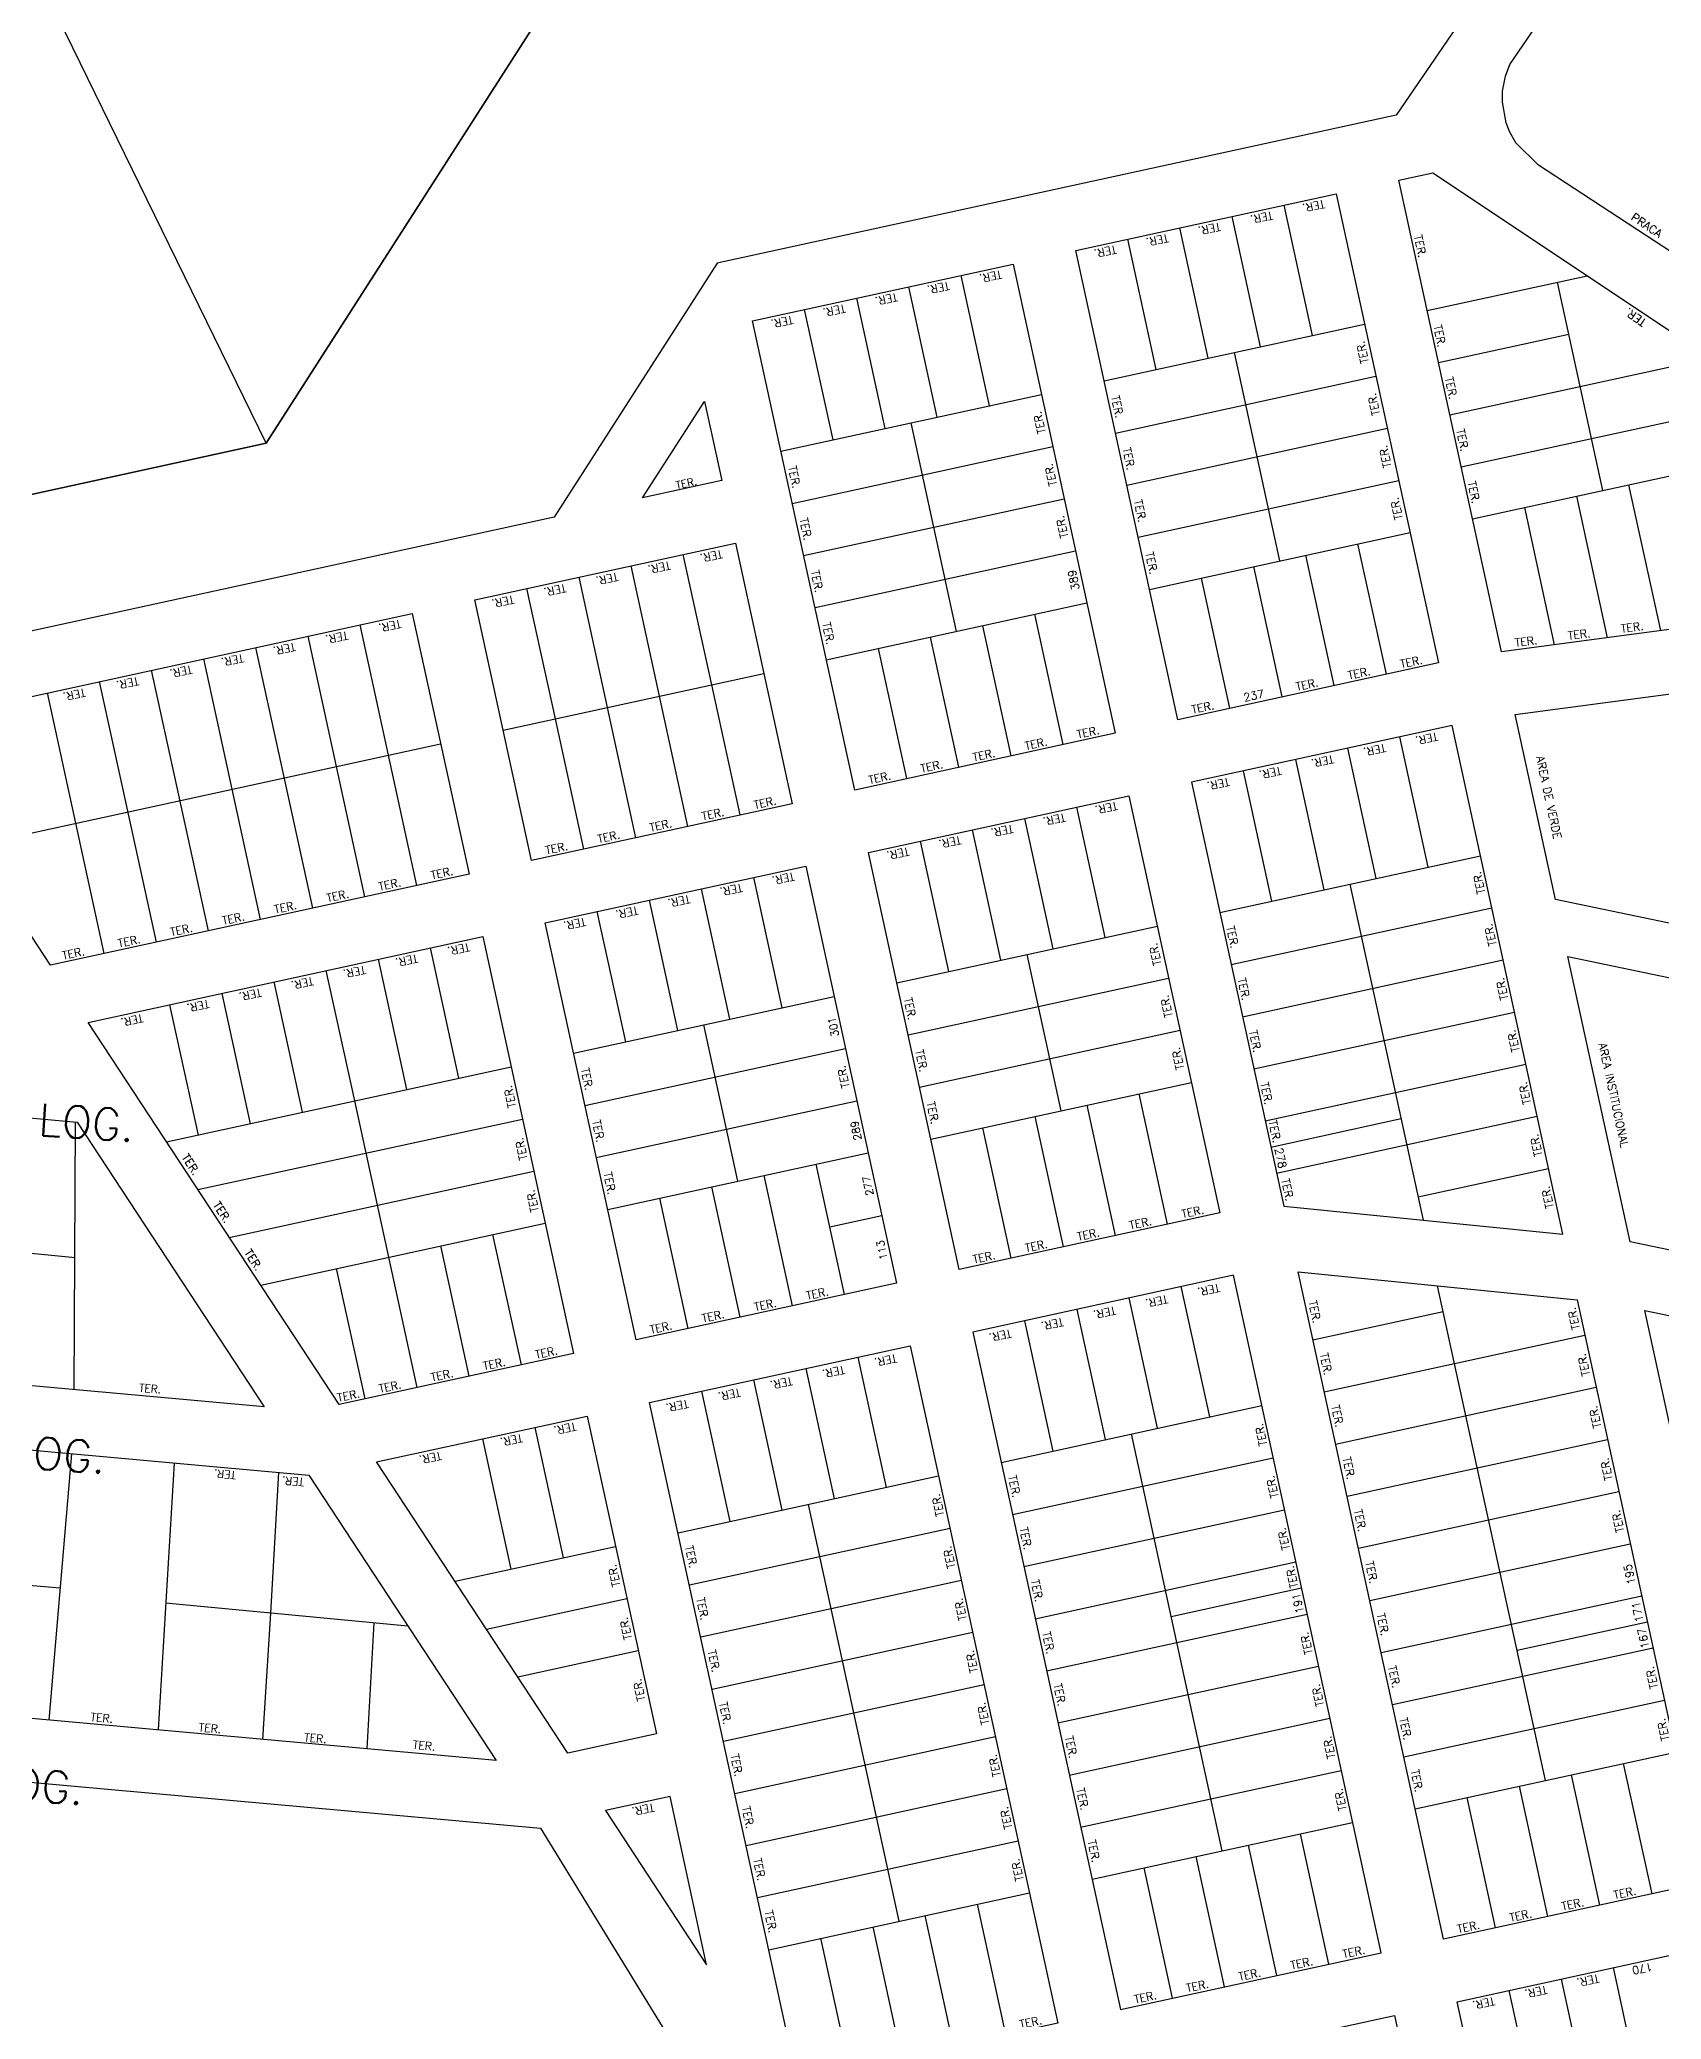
# Model space of a CAD drawing. Extents: x 714896 to 749292, y 8417558 to 8447149.
# Drawn here: x 741672.1 to 741976.2, y 8426261.6 to 8426632.7 of the extents above; entities that cross this region are included whole.
import ezdxf

# ---------------------------------------------------------------- set-up
doc = ezdxf.new("R2010")
doc.units = 0
doc.header["$MEASUREMENT"] = 0
for name, color, linetype in [('LOTE', 7, 'CONTINUOUS'), ('NUM-PORTA', 7, 'CONTINUOUS'), ('QUADRA', 6, 'CONTINUOUS'), ('TEXTO', 7, 'CONTINUOUS'), ('TEXTODERUA', 3, 'CONTINUOUS')]:
    doc.layers.add(name, color=color, linetype=linetype)
doc.styles.add('ROMANS', font='ROMANS.SHX', dxfattribs={"height": 1.5})

msp = doc.modelspace()

# ---------------------------------------------------------------- linework, layer by layer
at = {"layer": 'LOTE', "color": 7}
for p, q in [((741910.77, 8426577.28), (741905.45, 8426601.71)), ((741891.23, 8426573.02), (741885.91, 8426597.45)), ((741901, 8426575.15), (741895.68, 8426599.58)), ((741881.46, 8426570.89), (741876.14, 8426595.32)), ((741840.42, 8426561.95), (741835.1, 8426586.38)), ((741850.19, 8426564.08), (741844.87, 8426588.51)), ((741932.27, 8426581.96), (741962.25, 8426588.49)), ((741965.21, 8426548.2), (741956.7, 8426587.28)), ((741820.88, 8426557.7), (741815.56, 8426582.12)), ((741830.65, 8426559.83), (741825.33, 8426584.25)), ((741871.69, 8426568.77), (741920.54, 8426579.41)), ((741904.63, 8426535), (741896.12, 8426574.09)), ((741934.4, 8426572.19), (741958.82, 8426577.51)), ((741936.53, 8426562.42), (741985.38, 8426573.06)), ((741873.82, 8426558.99), (741922.67, 8426569.64)), ((741811.11, 8426555.57), (741859.97, 8426566.21)), ((741938.65, 8426552.65), (741987.51, 8426563.29)), ((741844.05, 8426521.81), (741835.54, 8426560.89)), ((741875.95, 8426549.22), (741924.8, 8426559.87)), ((741813.24, 8426545.8), (741862.09, 8426556.44)), ((741940.78, 8426542.88), (741989.64, 8426553.52)), ((741878.08, 8426539.45), (741926.93, 8426550.1)), ((741976.05, 8426521.94), (741970.1, 8426549.26)), ((741815.37, 8426536.03), (741864.22, 8426546.67)), ((741956.16, 8426519.29), (741950.55, 8426545.01)), ((741966.1, 8426520.62), (741960.33, 8426547.14)), ((741880.2, 8426529.68), (741929.06, 8426540.32)), ((741924.61, 8426513.77), (741919.29, 8426538.2)), ((741788.36, 8426509.67), (741783.04, 8426534.1)), ((741798.13, 8426511.8), (741792.81, 8426536.23)), ((741817.5, 8426526.26), (741866.35, 8426536.9)), ((741905.07, 8426509.51), (741899.75, 8426533.94)), ((741914.84, 8426511.64), (741909.52, 8426536.07)), ((741768.82, 8426505.42), (741763.5, 8426529.84)), ((741778.59, 8426507.55), (741773.27, 8426531.97)), ((741895.3, 8426507.38), (741889.97, 8426531.81)), ((741819.62, 8426516.49), (741868.48, 8426527.13)), ((741742.87, 8426474.18), (741732.23, 8426523.03)), ((741854.26, 8426498.44), (741848.94, 8426522.87)), ((741864.03, 8426500.57), (741858.71, 8426525)), ((741723.33, 8426469.92), (741712.69, 8426518.78)), ((741733.1, 8426472.05), (741722.46, 8426520.9)), ((741834.72, 8426494.19), (741829.4, 8426518.61)), ((741844.49, 8426496.32), (741839.17, 8426520.74)), ((741713.56, 8426467.79), (741702.92, 8426516.65)), ((741694.02, 8426463.54), (741683.37, 8426512.39)), ((741703.79, 8426465.67), (741693.14, 8426514.52)), ((741803.45, 8426487.38), (741798.13, 8426511.8)), ((741684.25, 8426461.41), (741673.6, 8426510.26)), ((741783.91, 8426483.12), (741778.59, 8426507.55)), ((741793.68, 8426485.25), (741788.36, 8426509.67)), ((741774.14, 8426480.99), (741768.82, 8426505.42)), ((741922.71, 8426475.49), (741917.39, 8426499.92)), ((741932.48, 8426477.62), (741927.16, 8426502.04)), ((741912.94, 8426473.36), (741907.62, 8426497.79)), ((741903.17, 8426471.23), (741897.85, 8426495.66)), ((741871.9, 8426464.42), (741866.58, 8426488.85)), ((741862.13, 8426462.29), (741856.81, 8426486.72)), ((741842.59, 8426458.03), (741837.27, 8426482.46)), ((741852.36, 8426460.16), (741847.04, 8426484.59)), ((741893.4, 8426469.1), (741942.25, 8426479.75)), ((741811.33, 8426451.22), (741806, 8426475.65)), ((741931.55, 8426411.44), (741917.83, 8426474.42)), ((741791.78, 8426446.97), (741786.46, 8426471.39)), ((741801.55, 8426449.1), (741796.23, 8426473.52)), ((741782.01, 8426444.84), (741776.69, 8426469.27)), ((741832.82, 8426455.91), (741881.68, 8426466.55)), ((741895.53, 8426459.33), (741944.38, 8426469.97)), ((741740.98, 8426435.9), (741735.65, 8426460.33)), ((741750.75, 8426438.03), (741745.42, 8426462.45)), ((741863.63, 8426431.91), (741857.25, 8426461.23)), ((741897.66, 8426449.56), (741946.51, 8426460.2)), ((741721.43, 8426431.64), (741716.11, 8426456.07)), ((741731.2, 8426433.77), (741725.88, 8426458.2)), ((741834.95, 8426446.14), (741883.8, 8426456.78)), ((741701.89, 8426427.38), (741696.57, 8426451.81)), ((741711.66, 8426429.51), (741706.34, 8426453.94)), ((741772.24, 8426442.71), (741821.1, 8426453.35)), ((741803.05, 8426418.72), (741796.67, 8426448.03)), ((741924.21, 8426445.11), (741948.64, 8426450.43)), ((741837.08, 8426436.36), (741885.93, 8426447.01)), ((741899.79, 8426439.79), (741924.21, 8426445.11)), ((741774.37, 8426432.94), (741823.22, 8426443.58)), ((741901.91, 8426430.02), (741950.77, 8426440.66)), ((741695.95, 8426426.09), (741760.52, 8426440.16)), ((741839.21, 8426426.59), (741888.06, 8426437.24)), ((741737.59, 8426404.46), (741731.2, 8426433.77)), ((741776.5, 8426423.17), (741825.35, 8426433.81)), ((741883.61, 8426410.68), (741878.29, 8426435.11)), ((741678.82, 8426429.81), (741678.57, 8426379.63)), ((741701.82, 8426417.14), (741762.65, 8426430.38)), ((741864.07, 8426406.42), (741858.75, 8426430.85)), ((741873.84, 8426408.55), (741868.52, 8426432.98)), ((741902.98, 8426425.13), (741927.41, 8426430.46)), ((741904.04, 8426420.25), (741952.9, 8426430.89)), ((741854.3, 8426404.29), (741848.98, 8426428.72)), ((741778.63, 8426413.4), (741827.48, 8426424.04)), ((741823.03, 8426397.48), (741817.71, 8426421.91)), ((741707.7, 8426408.18), (741764.77, 8426420.61)), ((741813.26, 8426395.36), (741807.94, 8426419.78)), ((741930.6, 8426415.8), (741955.03, 8426421.12)), ((741793.72, 8426391.1), (741788.4, 8426415.53)), ((741803.49, 8426393.23), (741798.17, 8426417.65)), ((741713.58, 8426399.23), (741766.9, 8426410.84)), ((741820.27, 8426410.19), (741830.04, 8426412.31)), ((741762.45, 8426384.29), (741757.13, 8426408.71)), ((741660.08, 8426406.28), (741678.82, 8426404.41)), ((741742.91, 8426380.03), (741737.59, 8426404.46)), ((741752.68, 8426382.16), (741747.36, 8426406.59)), ((741733.14, 8426377.9), (741727.82, 8426402.33)), ((741881.72, 8426372.4), (741876.39, 8426396.83)), ((741891.49, 8426374.53), (741886.17, 8426398.96)), ((741954.44, 8426306.37), (741934.23, 8426399.11)), ((741862.17, 8426368.14), (741856.85, 8426392.57)), ((741871.95, 8426370.27), (741866.62, 8426394.7)), ((741910.85, 8426388.98), (741935.28, 8426394.3)), ((741912.98, 8426379.21), (741961.84, 8426389.85)), ((741830.91, 8426361.33), (741825.59, 8426385.76)), ((741811.37, 8426357.07), (741806.04, 8426381.5)), ((741821.14, 8426359.2), (741815.82, 8426383.63)), ((741801.59, 8426354.95), (741796.27, 8426379.37)), ((741915.11, 8426369.44), (741963.97, 8426380.08)), ((741852.4, 8426366.01), (741901.26, 8426376.66)), ((741760.56, 8426346.01), (741755.24, 8426370.43)), ((741770.33, 8426348.14), (741765.01, 8426372.56)), ((741893.86, 8426293.17), (741876.83, 8426371.34)), ((741917.24, 8426359.67), (741966.09, 8426370.31)), ((741673.91, 8426317.7, 516.45), (741678.18, 8426367.62, 516.45)), ((741854.53, 8426356.24), (741903.39, 8426366.89)), ((741697.34, 8426365.89, 516.45), (741694.35, 8426315.85, 516.45)), ((741716.93, 8426364.12, 516.45), (741715.39, 8426337.73, 516.45)), ((741791.82, 8426352.82), (741840.68, 8426363.46)), ((741919.37, 8426349.9), (741968.22, 8426360.54)), ((741833.28, 8426279.97), (741816.25, 8426358.14)), ((741856.66, 8426346.47), (741905.51, 8426357.12)), ((741793.95, 8426343.05), (741842.81, 8426353.69)), ((741750.01, 8426343.71), (741780.1, 8426350.26)), ((741921.5, 8426340.13), (741970.35, 8426350.77)), ((741675.97, 8426342.4, 516.45), (741656.6, 8426344.09, 516.45)), ((741858.79, 8426336.7), (741907.64, 8426347.34)), ((741755.89, 8426334.76), (741782.23, 8426340.49)), ((741796.08, 8426333.28), (741844.94, 8426343.92)), ((741884.28, 8426337.14), (741908.71, 8426342.46)), ((741923.63, 8426330.36), (741972.48, 8426341)), ((741695.73, 8426339.66, 516.45), (741741.14, 8426335.36, 516.45)), ((741715.39, 8426337.73, 516.45), (741713.92, 8426314.08, 516.45)), ((741860.92, 8426326.93), (741909.77, 8426337.57)), ((741734.78, 8426335.9, 516.45), (741733.49, 8426312.31, 516.45)), ((741798.21, 8426323.51), (741847.06, 8426334.15)), ((741949.12, 8426330.79), (741973.54, 8426336.11)), ((741761.77, 8426325.8), (741784.36, 8426330.72)), ((741925.75, 8426320.59), (741974.61, 8426331.23)), ((741863.05, 8426317.16), (741911.9, 8426327.8)), ((741800.34, 8426313.73), (741849.19, 8426324.38)), ((741865.17, 8426307.39), (741914.03, 8426318.03)), ((741927.88, 8426310.81), (741976.74, 8426321.46)), ((741802.47, 8426303.96), (741851.32, 8426314.61)), ((741930.01, 8426301.04), (741978.86, 8426311.69)), ((741867.3, 8426297.62), (741916.16, 8426308.26)), ((741964.64, 8426283), (741959.32, 8426307.43)), ((741974.42, 8426285.13), (741969.09, 8426309.56)), ((741804.59, 8426294.19), (741853.45, 8426304.84)), ((741945.1, 8426278.75), (741939.78, 8426303.17)), ((741954.87, 8426280.87), (741949.55, 8426305.3)), ((741869.43, 8426287.85), (741918.29, 8426298.49)), ((741913.84, 8426271.93), (741908.51, 8426296.36)), ((741806.72, 8426284.42), (741855.58, 8426295.06)), ((741894.29, 8426267.68), (741888.97, 8426292.1)), ((741904.06, 8426269.81), (741898.74, 8426294.23)), ((741884.52, 8426265.55), (741879.2, 8426289.98)), ((741808.85, 8426274.65), (741857.71, 8426285.29)), ((741843.49, 8426256.61), (741838.16, 8426281.04)), ((741853.26, 8426258.74), (741847.94, 8426283.16)), ((741833.71, 8426254.48), (741828.39, 8426278.91)), ((741823.94, 8426252.35), (741818.62, 8426276.78)), ((741972.52, 8426246.85), (741967.2, 8426271.28)), ((741952.98, 8426242.59), (741947.66, 8426267.02)), ((741962.75, 8426244.72), (741957.43, 8426269.15))]:
    msp.add_line(p, q, dxfattribs=at)
for points in [[(741714.58, 8426557.06), (741661.59, 8426665.37)], [(741759.05, 8426503.29), (741807.9, 8426513.93)], [(741659.51, 8426481.61), (741747.32, 8426500.73)]]:
    msp.add_lwpolyline(points, dxfattribs=at)
at = {"layer": 'QUADRA', "linetype": 'CONTINUOUS'}
msp.add_lwpolyline([(742205.4, 8426790.75), (742198.26, 8426781.88), (741998.79, 8426818.17), (741894.61, 8426665.87), (741766.45, 8426637.95), (741714.58, 8426557.06), (741623.08, 8426537.12)], dxfattribs=at)
at = {"layer": 'QUADRA', "color": 6, "linetype": 'CONTINUOUS'}
msp.add_lwpolyline([(741766.45, 8426637.95), (741894.61, 8426665.87), (741998.79, 8426818.17), (742198.26, 8426781.88), (742145.03, 8426715.91), (742019.44, 8426754.48), (741926.47, 8426618.57), (741799.18, 8426590.84), (741768.61, 8426543.24), (741637.77, 8426514.74), (741623.08, 8426537.12), (741714.58, 8426557.06)], close=True, dxfattribs=at)
at = {"layer": 'QUADRA', "color": 6}
msp.add_lwpolyline([(742039.88, 8426637.23), (742013.2, 8426589.1), (742011.57, 8426586.74), (742009.71, 8426584.88), (742007.49, 8426583.33), (742004.91, 8426582.18), (742002.3, 8426581.54), (741999.62, 8426581.38), (741996.77, 8426581.75), (741994.35, 8426582.51), (741986.87, 8426587.1), (741979.86, 8426591.68), (741979.86, 8426591.68), (741953.13, 8426609.18), (741948.86, 8426613.4), (741947.68, 8426615.54), (741947.05, 8426617.16), (741946.36, 8426621.02), (741946.4, 8426623.1), (741946.93, 8426625.87), (741947.74, 8426628.05), (741984.68, 8426682.12)], dxfattribs=at)
for points in [[(741946.21, 8426517.97), (741926.95, 8426606.39), (741933.34, 8426607.78), (741985.38, 8426573.06), (741995.94, 8426524.59), (741946.21, 8426517.97)], [(741885.53, 8426505.25), (741866.37, 8426593.19), (741915.22, 8426603.83), (741934.38, 8426515.9), (741885.53, 8426505.25)], [(741873.8, 8426502.7), (741824.95, 8426492.06), (741805.79, 8426580), (741854.64, 8426590.64), (741873.8, 8426502.7)], [(741785.19, 8426546.85), (741796.79, 8426564.91), (741800.02, 8426550.08), (741785.19, 8426546.85)], [(741813.22, 8426489.5), (741764.37, 8426478.86), (741753.72, 8426527.72), (741802.58, 8426538.36), (741813.22, 8426489.5)], [(741644.82, 8426503.99), (741742, 8426525.16), (741752.64, 8426476.31), (741674.2, 8426459.22), (741644.82, 8426503.99)], [(742044.83, 8426453.11), (741956.32, 8426471.56), (741948.77, 8426506.2), (742001.46, 8426513.22), (742055.09, 8426502.04), (742044.83, 8426453.11)], [(741905.39, 8426414.06), (741957.71, 8426408.81), (741936.93, 8426504.17), (741888.08, 8426493.53), (741905.39, 8426414.06)], [(741844.53, 8426402.17), (741827.5, 8426480.33), (741876.35, 8426490.98), (741893.38, 8426412.81), (741844.53, 8426402.17)], [(741783.95, 8426388.97), (741766.92, 8426467.14), (741815.78, 8426477.78), (741832.8, 8426399.61), (741783.95, 8426388.97)], [(741772.22, 8426386.42), (741728.27, 8426376.84), (741681.26, 8426448.48), (741755.2, 8426464.58), (741772.22, 8426386.42)], [(742032.59, 8426394.37), (741970.31, 8426407.35), (741958.65, 8426460.86), (742042.79, 8426443.32), (742032.59, 8426394.37)], [(741644.73, 8426432.89), (741679.17, 8426429.78), (741714.2, 8426376.41), (741640.23, 8426383.1), (741644.73, 8426432.89)], [(741874.75, 8426263.42), (741923.61, 8426274.06), (741895.94, 8426401.08), (741847.08, 8426390.44), (741874.75, 8426263.42)], [(741935.33, 8426276.62), (741908.08, 8426401.73), (741960.39, 8426396.48), (741984.19, 8426287.26), (741935.33, 8426276.62)], [(742044.77, 8426300.46), (741995.91, 8426289.81), (741973.1, 8426394.51), (742026.71, 8426383.34), (742044.77, 8426300.46)], [(741814.17, 8426250.22), (741786.5, 8426377.24), (741835.36, 8426387.89), (741863.03, 8426260.87), (741814.17, 8426250.22)], [(741735.32, 8426366.1), (741774.78, 8426374.69), (741787.76, 8426315.09), (741771.17, 8426311.47), (741735.32, 8426366.1)], [(741629.07, 8426259.6), (741633.57, 8426309.4), (741766.04, 8426297.42), (741798.65, 8426244.27), (741790.31, 8426245.03), (741629.07, 8426259.6)], [(741778.22, 8426300.73), (741797.18, 8426271.84), (741790.32, 8426303.36), (741778.22, 8426300.73)], [(741959.17, 8426167.18), (741937.89, 8426264.89), (741986.74, 8426275.53), (742008.02, 8426177.83), (741959.17, 8426167.18)], [(741898.59, 8426153.99), (741877.31, 8426251.7), (741926.16, 8426262.34), (741947.45, 8426164.63), (741898.59, 8426153.99)]]:
    msp.add_lwpolyline(points, close=True, dxfattribs=at)
at = {"layer": 'QUADRA', "color": 6, "elevation": 516.45}
msp.add_lwpolyline([(741757.71, 8426310.12), (741634.64, 8426321.25), (741639.15, 8426371.15), (741722.61, 8426363.6), (741757.71, 8426310.12)], close=True, dxfattribs=at)

# ---------------------------------------------------------------- texts
at = {"layer": 'NUM-PORTA', "color": 7, "style": 'ROMANS'}
for s, height, rotation, p in [('389', 1.5, 101.7388, (741867.11, 8426529.69)), ('237', 1.5, 11.7388, (741898.02, 8426508.64)), ('301', 1.434, 101.7386, (741822.02, 8426445.99, -272.47)), ('289', 1.434, 101.7386, (741826.25, 8426426.56, -272.47)), ('278', 1.5, 281.7388, (741903.68, 8426424.8)), ('277', 1.434, 101.7386, (741828.51, 8426416.19, -272.47)), ('113', 1.434, 101.7386, (741831.13, 8426404.15, -272.47)), ('195', 1.5, 101.7388, (741971.31, 8426343.28)), ('191', 1.5, 101.7388, (741909.13, 8426337.86)), ('171', 1.5, 101.7388, (741972.84, 8426336.25)), ('167', 1.5, 101.7388, (741973.92, 8426331.27))]:
    msp.add_text(s, height=height, rotation=rotation, dxfattribs=at).set_placement(p)
at = {"layer": 'NUM-PORTA', "style": 'ROMANS'}
msp.add_text('170', height=1.496, rotation=191.8875, dxfattribs=at).set_placement((741974.34, 8426272.23, -272.47))
at = {"layer": 'TEXTO', "color": 7, "style": 'ROMANS'}
for s, height, rotation, p in [('TER.', 1.5, 191.7388, (741903.14, 8426600.59)), ('TER.', 1.5, 191.7388, (741912.91, 8426602.72)), ('PRACA', 1.5, 326.4573, (741970.36, 8426599.07)), ('TER.', 1.5, 191.7388, (741893.37, 8426598.46)), ('TER.', 1.5, 191.7388, (741873.83, 8426594.2)), ('TER.', 1.5, 191.7388, (741883.6, 8426596.33)), ('TER.', 1.5, 281.7388, (741929.81, 8426595.94)), ('TER.', 1.5, 191.7388, (741852.34, 8426589.52)), ('TER.', 1.5, 191.7388, (741842.56, 8426587.39)), ('TER.', 1.5, 191.7388, (741823.02, 8426583.13)), ('TER.', 1.5, 191.7388, (741832.79, 8426585.26)), ('TER.', 1.5, 144.4992, (741973.47, 8426580.1)), ('TER.', 1.5, 191.7388, (741813.25, 8426581)), ('TER.', 1.5, 281.7388, (741933.47, 8426579.12)), ('TER.', 1.5, 101.7388, (741921.31, 8426572.2)), ('TER.', 1.5, 281.7388, (741935.6, 8426569.35)), ('TER.', 1.5, 281.7388, (741873.04, 8426565.86)), ('TER.', 1.5, 101.7388, (741923.43, 8426562.43)), ('TER.', 1.5, 101.7388, (741860.73, 8426559)), ('TER.', 1.5, 281.7388, (741937.73, 8426559.58)), ('TER.', 1.5, 281.7388, (741875.17, 8426556.09)), ('TER.', 1.5, 101.7388, (741925.56, 8426552.66)), ('TER.', 1.5, 281.7388, (741812.46, 8426552.67)), ('TER.', 1.5, 101.7388, (741862.85, 8426549.23)), ('TER.', 1.4, 11.7388, (741791.59, 8426548.5)), ('TER.', 1.5, 281.7388, (741939.86, 8426549.81)), ('TER.', 1.5, 281.7388, (741877.3, 8426546.32)), ('TER.', 1.5, 101.7388, (741927.69, 8426542.89)), ('TER.', 1.5, 281.7388, (741814.59, 8426542.9)), ('TER.', 1.5, 101.7388, (741864.98, 8426539.46)), ('TER.', 1.5, 191.7388, (741799.98, 8426537.08)), ('TER.', 1.5, 191.7388, (741790.21, 8426534.95)), ('TER.', 1.5, 281.7388, (741816.72, 8426533.13)), ('TER.', 1.5, 281.7388, (741879.43, 8426536.55)), ('TER.', 1.5, 191.7388, (741770.67, 8426530.7)), ('TER.', 1.5, 191.7388, (741780.44, 8426532.82)), ('TER.', 1.5, 191.7388, (741760.9, 8426528.57)), ('TER.', 1.5, 191.7388, (741739.72, 8426524)), ('TER.', 1.5, 281.7388, (741818.85, 8426523.36)), ('TER.', 1.5, 7.1345, (741968.68, 8426521.56)), ('TER.', 1.5, 191.7388, (741719.93, 8426519.69)), ('TER.', 1.5, 191.7388, (741729.77, 8426521.83)), ('TER.', 1.5, 7.1345, (741948.79, 8426518.91)), ('TER.', 1.5, 7.1345, (741958.73, 8426520.24)), ('TER.', 1.5, 191.7388, (741700.55, 8426515.46)), ('TER.', 1.5, 191.7388, (741710.21, 8426517.57)), ('TER.', 1.5, 11.7388, (741917.59, 8426512.78)), ('TER.', 1.5, 11.7388, (741927.36, 8426514.91)), ('TER.', 1.5, 191.7388, (741680.57, 8426511.11)), ('TER.', 1.5, 191.7388, (741690.54, 8426513.28)), ('TER.', 1.5, 11.7388, (741907.82, 8426510.65)), ('TER.', 1.5, 11.7388, (741888.28, 8426506.39)), ('TER.', 1.5, 11.7388, (741866.78, 8426501.71)), ('TER.', 1.5, 11.7388, (741857.01, 8426499.58)), ('TER.', 1.5, 191.7388, (741924.33, 8426500.74)), ('TER.', 1.5, 191.7388, (741934.1, 8426502.87)), ('TER.', 1.5, 11.7388, (741837.47, 8426495.33)), ('TER.', 1.5, 11.7388, (741847.24, 8426497.45)), ('TER.', 1.5, 191.7388, (741904.79, 8426496.48)), ('TER.', 1.5, 191.7388, (741914.56, 8426498.61)), ('AREA DE VERDE', 1.5, 282.1022, (741952.69, 8426498.26)), ('TER.', 1.5, 11.7388, (741827.7, 8426493.2)), ('TER.', 1.5, 191.7388, (741895.02, 8426494.36)), ('TER.', 1.5, 11.7388, (741806.21, 8426488.51)), ('TER.', 1.5, 191.7388, (741874.05, 8426489.86)), ('TER.', 1.5, 11.7388, (741786.66, 8426484.26)), ('TER.', 1.5, 11.7388, (741796.43, 8426486.39)), ('TER.', 1.5, 191.7388, (741854.5, 8426485.6)), ('TER.', 1.5, 191.7388, (741864.28, 8426487.73)), ('TER.', 1.5, 11.7388, (741767.12, 8426480)), ('TER.', 1.5, 11.7388, (741776.89, 8426482.13)), ('TER.', 1.5, 191.7388, (741844.73, 8426483.47)), ('TER.', 1.5, 191.7388, (741834.96, 8426481.34)), ('TER.', 1.5, 11.7388, (741735.86, 8426473.19)), ('TER.', 1.5, 11.7388, (741745.63, 8426475.32)), ('TER.', 1.5, 191.7388, (741803.7, 8426474.53)), ('TER.', 1.5, 191.7388, (741813.47, 8426476.66)), ('TER.', 1.5, 101.7388, (741943.15, 8426472.73)), ('TER.', 1.5, 11.7388, (741716.31, 8426468.93)), ('TER.', 1.5, 11.7388, (741726.08, 8426471.06)), ('TER.', 1.5, 191.7388, (741784.15, 8426470.27)), ('TER.', 1.5, 191.7388, (741793.92, 8426472.4)), ('TER.', 1.5, 11.7388, (741696.77, 8426464.68)), ('TER.', 1.5, 11.7388, (741706.54, 8426466.8)), ('TER.', 1.5, 191.7388, (741774.38, 8426468.15)), ('TER.', 1.5, 281.7388, (741894.61, 8426466.43)), ('TER.', 1.5, 101.7388, (741945.28, 8426462.96)), ('TER.', 1.5, 11.7388, (741687, 8426462.55)), ('TER.', 1.5, 191.77, (741752.62, 8426463.4)), ('TER.', 1.5, 101.7388, (741882.44, 8426459.34)), ('TER.', 1.5, 11.7388, (741676.55, 8426460.27)), ('TER.', 1.5, 191.77, (741733.08, 8426459.14)), ('TER.', 1.5, 191.77, (741742.85, 8426461.27)), ('TER.', 1.5, 191.77, (741723.31, 8426457.01)), ('TER.', 1.5, 281.7388, (741896.74, 8426456.66)), ('TER.', 1.5, 101.7388, (741947.48, 8426452.84)), ('TER.', 1.5, 191.77, (741703.77, 8426452.75)), ('TER.', 1.5, 191.77, (741713.54, 8426454.88)), ('TER.', 1.5, 281.7388, (741834.17, 8426453.01)), ('TER.', 1.5, 101.7388, (741884.56, 8426449.57)), ('TER.', 1.5, 191.77, (741691.39, 8426450.06)), ('TER.', 1.5, 281.7388, (741898.87, 8426446.89)), ('TER.', 1.5, 101.7388, (741949.61, 8426443.07)), ('AREA INSTITUCIONAL', 1.5, 282.1022, (741964.4, 8426444.5)), ('TER.', 1.5, 281.7388, (741836.3, 8426443.23)), ('TER.', 1.5, 101.7388, (741886.69, 8426439.8)), ('TER.', 1.5, 281.7388, (741773.59, 8426439.81)), ('TER.', 1.5, 101.7388, (741823.99, 8426436.37)), ('TER.', 1.5, 281.7388, (741900.99, 8426437.12)), ('TER.', 1.5, 101.7388, (741951.74, 8426433.3)), ('TER.', 1.5, 101.77, (741761.47, 8426432.64)), ('TER.', 1.5, 281.7388, (741838.43, 8426433.46)), ('TER.', 1.5, 281.7388, (741775.72, 8426430.04)), ('TER.', 1.5, 281.7388, (741902.55, 8426429.96)), ('TER.', 1.5, 101.77, (741763.6, 8426422.87)), ('TER.', 1.5, 101.7388, (741953.87, 8426423.53)), ('TER.', 1.5, 303.1611, (741698.69, 8426423.23)), ('TER.', 1.5, 281.7388, (741777.85, 8426420.27)), ('TER.', 1.5, 281.7388, (741904.93, 8426419.04)), ('TER.', 1.5, 303.1611, (741704.57, 8426414.27)), ('TER.', 1.5, 101.77, (741765.73, 8426413.1)), ('TER.', 1.5, 101.7388, (741956, 8426413.76)), ('TER.', 1.5, 11.7388, (741876.6, 8426409.69)), ('TER.', 1.5, 11.7388, (741886.37, 8426411.82)), ('TER.', 1.5, 11.7388, (741857.05, 8426405.43)), ('TER.', 1.5, 11.7388, (741866.83, 8426407.56)), ('TER.', 1.5, 303.1611, (741710.44, 8426405.32)), ('TER.', 1.5, 11.7388, (741847.28, 8426403.3)), ('TER.', 1.5, 11.7388, (741806.25, 8426394.37)), ('TER.', 1.5, 11.7388, (741816.02, 8426396.49)), ('TER.', 1.5, 191.7388, (741883.47, 8426397.38)), ('TER.', 1.5, 191.7388, (741893.24, 8426399.51)), ('TER.', 1.5, 281.7388, (741910.03, 8426396.16)), ('TER.', 1.5, 11.7388, (741796.48, 8426392.24)), ('TER.', 1.5, 191.7388, (741863.93, 8426393.12)), ('TER.', 1.5, 191.7388, (741873.7, 8426395.25)), ('TER.', 1.5, 101.7388, (741960.9, 8426391.04)), ('TER.', 1.5, 11.7388, (741786.7, 8426390.11)), ('TER.', 1.5, 191.7388, (741854.16, 8426390.99)), ('TER.', 1.5, 11.7388, (741755.44, 8426383.3)), ('TER.', 1.5, 11.7388, (741765.21, 8426385.43)), ('TER.', 1.5, 191.7388, (741832.66, 8426386.31)), ('TER.', 1.5, 281.7388, (741912.16, 8426386.39)), ('TER.', 1.5, 101.7388, (741962.79, 8426382.37)), ('TER.', 1.5, 11.7388, (741735.9, 8426379.04)), ('TER.', 1.5, 11.7388, (741745.67, 8426381.17)), ('TER.', 1.5, 191.7388, (741813.12, 8426382.05)), ('TER.', 1.5, 191.7388, (741822.89, 8426384.18)), ('TER.', 1.5, 11.7388, (741728.12, 8426377.35)), ('TER.', 1.5, 191.7388, (741793.58, 8426377.8)), ('TER.', 1.5, 191.7388, (741803.35, 8426379.92)), ('TER.', 1.5, 281.7388, (741914.29, 8426376.62)), ('TER.', 1.5, 101.7388, (741964.92, 8426372.59)), ('TER.', 1.5, 191.7388, (741762.51, 8426371.35)), ('TER.', 1.5, 191.7388, (741772.56, 8426373.54)), ('TER.', 1.5, 101.7388, (741902.28, 8426369.26)), ('TER.', 1.5, 191.7388, (741747.32, 8426368.04)), ('TER.', 1.5, 281.7388, (741916.42, 8426366.85)), ('TER.', 1.5, 101.7388, (741967.05, 8426362.82)), ('TER.', 1.5, 281.7388, (741853.72, 8426363.44)), ('TER.', 1.5, 101.7388, (741904.41, 8426359.49)), ('TER.', 1.5, 101.7388, (741841.71, 8426356.07)), ('TER.', 1.5, 281.7388, (741918.54, 8426357.08)), ('TER.', 1.5, 101.7388, (741969.18, 8426353.05)), ('TER.', 1.5, 281.7388, (741855.84, 8426353.67)), ('TER.', 1.5, 101.7388, (741906.54, 8426349.72)), ('TER.', 1.5, 281.7388, (741793.14, 8426350.25)), ('TER.', 1.5, 101.7388, (741843.83, 8426346.3)), ('TER.', 1.5, 101.7388, (741781.03, 8426342.84)), ('TER.', 1.5, 281.7388, (741857.97, 8426343.9)), ('TER.', 1.5, 101.7388, (741908.09, 8426342.6)), ('TER.', 1.5, 281.7388, (741920.67, 8426347.31)), ('TER.', 1.5, 281.7388, (741795.27, 8426340.47)), ('TER.', 1.5, 101.7388, (741845.96, 8426336.52)), ('TER.', 1.5, 101.7388, (741783.19, 8426332.94)), ('TER.', 1.5, 281.7388, (741922.8, 8426337.54)), ('TER.', 1.5, 281.7388, (741860.1, 8426334.13)), ('TER.', 1.5, 101.7388, (741910.8, 8426330.18)), ('TER.', 1.5, 281.7388, (741797.39, 8426330.7)), ('TER.', 1.5, 101.7388, (741848.09, 8426326.75)), ('TER.', 1.5, 281.7388, (741924.93, 8426327.77)), ('TER.', 1.5, 101.7388, (741975.56, 8426323.74)), ('TER.', 1.5, 101.7388, (741785.7, 8426321.42)), ('TER.', 1.5, 281.7388, (741862.23, 8426324.36)), ('TER.', 1.5, 101.7388, (741912.93, 8426320.41)), ('TER.', 1.5, 281.7388, (741799.52, 8426320.93)), ('TER.', 1.5, 101.7388, (741850.22, 8426316.98)), ('TER.', 1.5, 281.7388, (741927.06, 8426318)), ('TER.', 1.5, 281.7388, (741864.36, 8426314.59)), ('TER.', 1.5, 101.7388, (741915.06, 8426310.64)), ('TER.', 1.5, 101.7388, (741977.69, 8426313.97)), ('TER.', 1.5, 281.7388, (741801.65, 8426311.16)), ('TER.', 1.5, 101.7388, (741852.35, 8426307.21)), ('TER.', 1.5, 281.7388, (741929.19, 8426308.23)), ('TER.', 1.5, 281.7388, (741866.49, 8426304.82)), ('TER.', 1.5, 101.7388, (741917.18, 8426300.87)), ('TER.', 1.5, 191.7388, (741787.2, 8426302.11)), ('TER.', 1.5, 281.7388, (741803.78, 8426301.39)), ('TER.', 1.5, 101.7388, (741854.48, 8426297.44)), ('TER.', 1.5, 281.7388, (741868.62, 8426295.05)), ('TER.', 1.5, 281.7388, (741805.91, 8426291.62)), ('TER.', 1.5, 101.7388, (741856.6, 8426287.67)), ('TER.', 1.5, 11.7388, (741967.4, 8426284.14)), ('TER.', 1.5, 281.7388, (741808.04, 8426281.85)), ('TER.', 1.5, 11.7388, (741947.86, 8426279.88)), ('TER.', 1.5, 11.7388, (741957.63, 8426282.01)), ('TER.', 1.5, 11.7388, (741938.09, 8426277.76)), ('TER.', 1.5, 11.7388, (741916.59, 8426273.07)), ('TER.', 1.5, 11.7388, (741897.05, 8426268.82)), ('TER.', 1.5, 11.7388, (741906.82, 8426270.94)), ('TER.', 1.5, 11.7388, (741877.51, 8426264.56)), ('TER.', 1.5, 11.7388, (741887.28, 8426266.69)), ('TER.', 1.5, 11.7388, (741856.01, 8426259.88))]:
    msp.add_text(s, height=height, rotation=rotation, dxfattribs=at).set_placement(p)
at = {"layer": 'TEXTO', "style": 'ROMANS'}
for height, rotation, p in [(1.458, 354.9277, (741690.74, 8426379.3)), (1.463, 174.7881, (741708.99, 8426364.33, 516.45)), (1.477, 175.2908, (741721.76, 8426363.04, 516.45)), (1.492, 354.7829, (741681.63, 8426317.56, 516.45)), (1.492, 354.7888, (741701.92, 8426315.62, 516.45)), (1.492, 354.794, (741721.68, 8426313.74, 516.45)), (1.492, 354.8382, (741742.06, 8426312.36, 516.45)), (1.496, 191.8875, (741964.33, 8426270.05, -272.47)), (1.496, 191.8875, (741954.56, 8426267.92, -272.47)), (1.496, 191.8875, (741944.79, 8426265.79, -272.47))]:
    msp.add_text('TER.', height=height, rotation=rotation, dxfattribs=at).set_placement(p)
at = {"layer": 'TEXTODERUA', "style": 'ROMANS'}
for rotation, p in [(356.0564, (741628.15, 8426430.33)), (356.0564, (741622.76, 8426368.13)), (355.7519, (741618.69, 8426306.33))]:
    msp.add_text('COTRIM - LOG. ', height=6, rotation=rotation, dxfattribs=at).set_placement(p)

doc.saveas('drawing.dxf')
